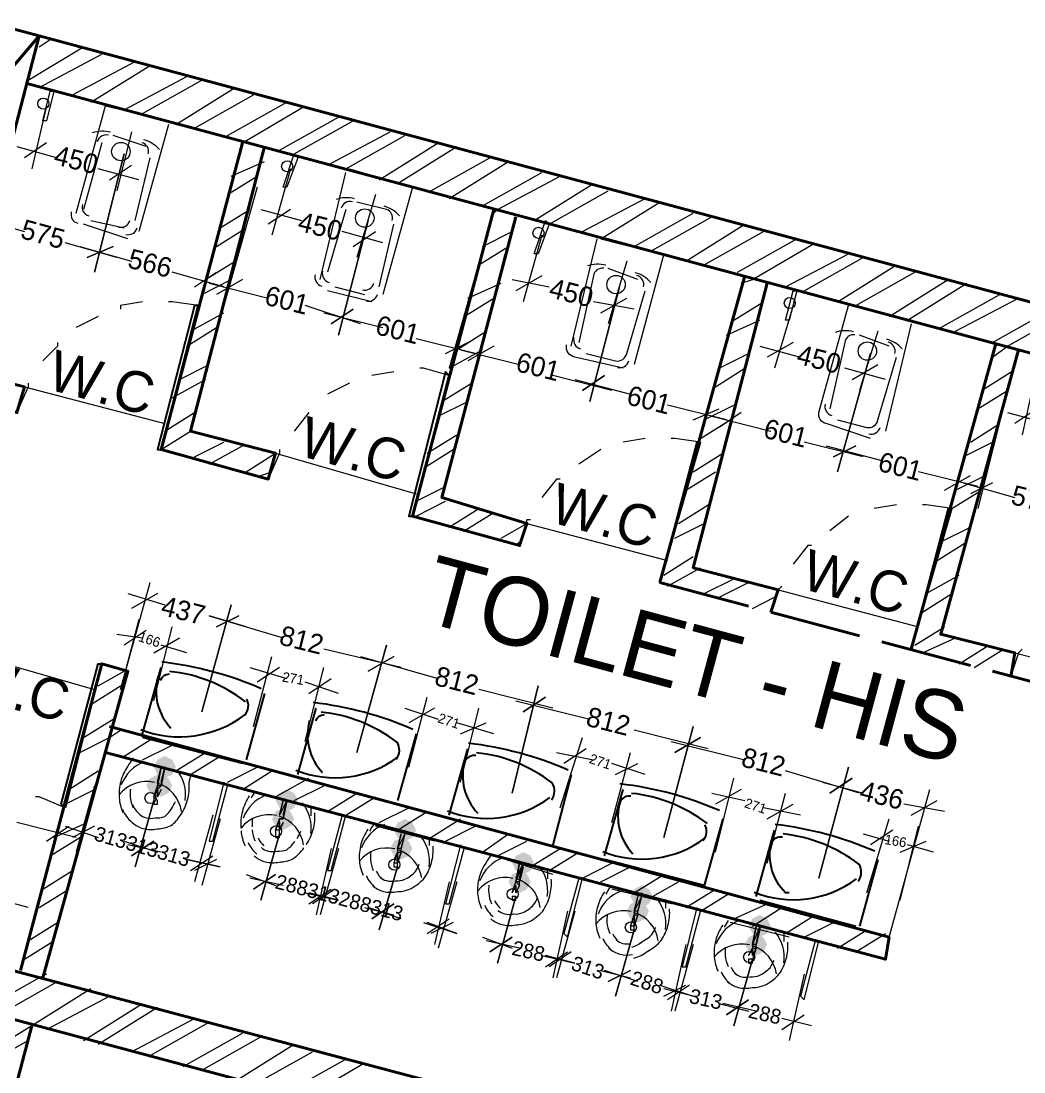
# Model space of a CAD drawing. Header units: millimetres. Extents: x 23593 to 241524, y 4405 to 182732.
# Drawn here: x 72316 to 77439, y 70520 to 75891 of the extents above; entities that cross this region are included whole.
import ezdxf

# ---------------------------------------------------------------- set-up
doc = ezdxf.new("R2010")
doc.units = ezdxf.units.MM
doc.linetypes.add('PDF_IMPORT', pattern=[1, 0.8, -0.2])
for name, color, linetype in [('PDF_0', 7, 'Continuous'), ('PDF_ANNOTATION', 7, 'Continuous'), ('PDF_AR_ELEVATION', 2, 'Continuous'), ('PDF_ST COLUMN', 1, 'Continuous'), ('PDF_Text', 7, 'Continuous'), ('PDF_wall', 7, 'Continuous')]:
    doc.layers.add(name, color=color, linetype=linetype)
for name, color, linetype, true_color in [('PDF_AR_DOOR', 7, 'Continuous', 0x723939), ('PDF_AR_HATCH', 7, 'Continuous', 0x767676), ('PDF_dimension', 7, 'Continuous', 0x767676), ('PDF_FUR', 7, 'Continuous', 0xdd6e00), ('PDF_hatch', 7, 'Continuous', 0x767676)]:
    doc.layers.add(name, color=color, linetype=linetype, true_color=true_color)
doc.styles.add('PDF Century Gothic', font='GOTHIC.TTF')

msp = doc.modelspace()

# ---------------------------------------------------------------- hatches: boundary and pattern name
at = {"layer": 'PDF_FUR', "transparency": 33554559}
for points in [[(73050.1, 72134.1), (73012.4, 72115.2), (72993.5, 72077.4), (73012.4, 72039.7), (73050.1, 72020.8), (73087.9, 72039.7), (73106.8, 72077.4), (73087.9, 72115.2)], [(73050.1, 72134.1), (73012.4, 72115.2), (72993.5, 72077.4), (73012.4, 72039.7), (73050.1, 72020.8), (73087.9, 72039.7), (73106.8, 72077.4), (73087.9, 72115.2)], [(73012.4, 72039.7), (72974.6, 72020.8), (72955.8, 71983.1), (72974.6, 71945.3), (73012.4, 71926.4), (73050.1, 71945.3), (73069, 71983.1), (73050.1, 72020.8)], [(73031.3, 72039.7), (72993.5, 72020.8), (72974.6, 71983.1), (72993.5, 71945.3), (73031.3, 71926.4), (73069, 71945.3), (73087.9, 71983.1), (73069, 72020.8)], [(73673.1, 71964.2), (73635.3, 71945.3), (73616.4, 71907.6), (73635.3, 71869.8), (73673.1, 71850.9), (73710.8, 71869.8), (73729.7, 71907.6), (73710.8, 71945.3)], [(73673.1, 71964.2), (73635.3, 71945.3), (73616.4, 71907.6), (73635.3, 71869.8), (73673.1, 71850.9), (73710.8, 71869.8), (73729.7, 71907.6), (73710.8, 71945.3)], [(73673.1, 71964.2), (73635.3, 71945.3), (73616.4, 71907.6), (73635.3, 71869.8), (73673.1, 71850.9), (73710.8, 71869.8), (73729.7, 71907.6), (73710.8, 71945.3)], [(73654.2, 71869.8), (73616.4, 71850.9), (73597.6, 71813.2), (73616.4, 71775.4), (73654.2, 71756.5), (73691.9, 71775.4), (73710.8, 71813.2), (73691.9, 71850.9)], [(73654.2, 71869.8), (73616.4, 71850.9), (73597.6, 71813.2), (73616.4, 71775.4), (73654.2, 71756.5), (73691.9, 71775.4), (73710.8, 71813.2), (73691.9, 71850.9)], [(74277.1, 71813.2), (74239.4, 71794.3), (74220.5, 71756.5), (74239.4, 71718.8), (74277.1, 71699.9), (74314.9, 71718.8), (74333.7, 71756.5), (74314.9, 71794.3)], [(74258.2, 71718.8), (74220.5, 71699.9), (74201.6, 71662.2), (74220.5, 71624.4), (74258.2, 71605.5), (74296, 71624.4), (74314.9, 71662.2), (74296, 71699.9)], [(74258.2, 71718.8), (74220.5, 71699.9), (74201.6, 71662.2), (74220.5, 71624.4), (74258.2, 71605.5), (74296, 71624.4), (74314.9, 71662.2), (74296, 71699.9)], [(74881.2, 71643.3), (74843.4, 71624.4), (74824.5, 71586.6), (74843.4, 71548.9), (74881.2, 71530), (74918.9, 71548.9), (74937.8, 71586.6), (74918.9, 71624.4)], [(74881.2, 71643.3), (74843.4, 71624.4), (74824.5, 71586.6), (74843.4, 71548.9), (74881.2, 71530), (74918.9, 71548.9), (74937.8, 71586.6), (74918.9, 71624.4)], [(74881.2, 71643.3), (74843.4, 71624.4), (74824.5, 71586.6), (74843.4, 71548.9), (74881.2, 71530), (74918.9, 71548.9), (74937.8, 71586.6), (74918.9, 71624.4)], [(74862.3, 71548.9), (74824.5, 71530), (74805.7, 71492.3), (74824.5, 71454.5), (74862.3, 71435.6), (74900, 71454.5), (74918.9, 71492.3), (74900, 71530)], [(74862.3, 71548.9), (74824.5, 71530), (74805.7, 71492.3), (74824.5, 71454.5), (74862.3, 71435.6), (74900, 71454.5), (74918.9, 71492.3), (74900, 71530)], [(75485.2, 71473.4), (75447.5, 71454.5), (75428.6, 71416.8), (75447.5, 71379), (75485.2, 71360.1), (75523, 71379), (75541.9, 71416.8), (75523, 71454.5)], [(75466.3, 71397.9), (75428.6, 71379), (75409.7, 71341.3), (75428.6, 71303.5), (75466.3, 71284.6), (75504.1, 71303.5), (75523, 71341.3), (75504.1, 71379)], [(75466.3, 71397.9), (75428.6, 71379), (75409.7, 71341.3), (75428.6, 71303.5), (75466.3, 71284.6), (75504.1, 71303.5), (75523, 71341.3), (75504.1, 71379)], [(76089.3, 71322.4), (76051.5, 71303.5), (76032.6, 71265.7), (76051.5, 71228), (76089.3, 71209.1), (76127, 71228), (76145.9, 71265.7), (76127, 71303.5)], [(76070.4, 71228), (76032.6, 71209.1), (76013.8, 71171.4), (76032.6, 71133.6), (76070.4, 71114.7), (76108.1, 71133.6), (76127, 71171.4), (76108.1, 71209.1)], [(76070.4, 71228), (76032.6, 71209.1), (76013.8, 71171.4), (76032.6, 71133.6), (76070.4, 71114.7), (76108.1, 71133.6), (76127, 71171.4), (76108.1, 71209.1)]]:
    msp.add_hatch(color=256, dxfattribs=at).paths.add_polyline_path(points)

# ---------------------------------------------------------------- linework, layer by layer
at = {"layer": 'PDF_0', "color": 8, "lineweight": 5, "true_color": 0x767676}
for points in [[(72446.1, 75267.6), (72332.8, 75192.1)], [(72767, 75078.8), (72880.2, 75154.3)], [(73691.9, 74927.8), (73578.7, 74852.3)], [(74012.8, 74739), (74126.1, 74814.6)], [(73201.1, 74531.4), (73314.4, 74606.9)], [(73446.5, 74569.2), (73314.4, 74493.7)], [(74975.6, 74588), (74843.4, 74512.5)], [(75277.6, 74399.3), (75409.7, 74474.8)], [(74484.8, 74191.6), (74598, 74248.3)], [(74730.2, 74229.4), (74598, 74153.9)], [(76259.2, 74248.3), (76127, 74172.7)], [(76561.2, 74059.5), (76693.3, 74135)], [(75749.5, 73851.8), (75881.6, 73908.5)], [(77505, 73908.5), (77391.8, 73833)], [(75994.9, 73889.6), (75881.6, 73814.1)], [(77033.1, 73493.2), (77165.2, 73568.7)], [(77278.5, 73530.9), (77165.2, 73474.3)], [(73012.4, 72964.6), (72880.2, 72889.1)], [(72955.8, 72775.9), (72842.5, 72700.4)], [(72993.5, 72662.6), (73125.6, 72738.1)], [(73635.3, 72587.1), (73522.1, 72511.6)], [(73786.3, 72455), (73899.6, 72530.5)], [(74428.1, 72379.5), (74296, 72304)], [(74560.3, 72247.3), (74692.4, 72304)], [(75202.1, 72171.8), (75088.8, 72096.3)], [(75353.1, 72039.7), (75466.3, 72096.3)], [(75994.9, 71964.2), (75862.8, 71888.7)], [(76127, 71813.2), (76259.2, 71888.7)], [(76863.2, 71832), (76995.4, 71907.6)], [(72446.1, 71699.9), (72559.3, 71775.4)], [(72691.5, 71775.4), (72578.2, 71718.8)], [(76768.8, 71756.5), (76655.6, 71681)], [(76806.6, 71643.3), (76938.7, 71699.9)], [(73182.3, 71548.9), (73295.5, 71624.4)], [(73314.4, 71605.5), (73201.1, 71548.9)], [(73786.3, 71379), (73899.6, 71454.5)], [(73918.5, 71454.5), (73805.2, 71379)], [(74390.4, 71228), (74503.6, 71303.5)], [(74522.5, 71284.6), (74409.3, 71228)], [(74994.4, 71058.1), (75107.7, 71133.6)], [(75126.6, 71133.6), (75013.3, 71058.1)], [(75598.5, 70907.1), (75711.7, 70963.7)], [(75730.6, 70963.7), (75617.4, 70888.2)], [(76202.5, 70737.2), (76315.8, 70812.7)]]:
    msp.add_lwpolyline(points, dxfattribs=at)
for points in [[(72653.7, 74682.4), (72785.9, 74739)], [(73899.6, 74342.6), (74012.8, 74418.1)], [(75183.2, 74002.9), (75296.5, 74078.4)], [(76466.8, 73663.1), (76580.1, 73719.7)], [(73314.4, 72794.8), (73427.7, 72851.4)], [(74088.4, 72568.2), (74220.5, 72643.7)], [(74881.2, 72360.6), (74994.4, 72436.1)], [(75655.1, 72152.9), (75787.2, 72228.5)], [(76447.9, 71945.3), (76561.2, 72020.8)], [(72880.2, 71624.4), (72993.5, 71699.9)], [(73503.2, 71454.5), (73616.4, 71530)], [(74107.2, 71303.5), (74220.5, 71379)], [(74711.3, 71133.6), (74824.5, 71209.1)], [(75315.3, 70982.6), (75428.6, 71039.2)], [(75919.4, 70812.7), (76032.6, 70888.2)]]:
    msp.add_lwpolyline(points, close=True, dxfattribs=at)
at = {"layer": 'PDF_ANNOTATION', "lineweight": 25}
for points in [[(72936.9, 72247.3), (73031.3, 72587.1)], [(73050.1, 72587.1), (73050.1, 72587.1)], [(73559.8, 72455), (73465.4, 72115.2)], [(73540.9, 72455), (73540.9, 72455)], [(73729.7, 72039.7), (73824.1, 72379.5)], [(73238.9, 72304), (73238.9, 72304)], [(72955.8, 72247.3), (72955.8, 72247.3)], [(73087.9, 72285.1), (73087.9, 72285.1)], [(73087.9, 72266.2), (73087.9, 72266.2)], [(74333.7, 72247.3), (74239.4, 71907.6)], [(74314.9, 72247.3), (74314.9, 72247.3)], [(73446.5, 72096.3), (72936.9, 72228.5)], [(73220, 72209.6), (73220, 72209.6)], [(73276.7, 72209.6), (73276.7, 72209.6)], [(73314.4, 72228.5), (73314.4, 72228.5)], [(74503.6, 71832), (74598, 72171.8)], [(74616.9, 72171.8), (74616.9, 72171.8)], [(73446.5, 72115.2), (73446.5, 72115.2)], [(73880.7, 72077.4), (73880.7, 72077.4)], [(74012.8, 72077.4), (74012.8, 72077.4)], [(73729.7, 72039.7), (73729.7, 72039.7)], [(74239.4, 71888.7), (73729.7, 72020.8)], [(73880.7, 72058.6), (73880.7, 72058.6)], [(74107.2, 72020.8), (74107.2, 72020.8)], [(75126.6, 72039.7), (75032.2, 71681)], [(75107.7, 72039.7), (75107.7, 72039.7)], [(73994, 72001.9), (73994, 72001.9)], [(74050.6, 72001.9), (74050.6, 72001.9)], [(75296.5, 71624.4), (75390.8, 71964.2)], [(74654.6, 71869.8), (74654.6, 71869.8)], [(74805.7, 71869.8), (74805.7, 71869.8)], [(74522.5, 71832), (74522.5, 71832)], [(74522.5, 71813.2), (75013.3, 71681)], [(74654.6, 71850.9), (74654.6, 71850.9)], [(74881.2, 71813.2), (74881.2, 71813.2)], [(75900.5, 71813.2), (75806.1, 71473.4), (75296.5, 71605.5)], [(75881.6, 71813.2), (75881.6, 71813.2)], [(74786.8, 71794.3), (74786.8, 71794.3)], [(74843.4, 71794.3), (74843.4, 71794.3)], [(76070.4, 71416.8), (76164.8, 71756.5)], [(76183.7, 71737.7), (76183.7, 71737.7)], [(75447.5, 71643.3), (75447.5, 71643.3)], [(75579.6, 71662.2), (75579.6, 71662.2)], [(75296.5, 71624.4), (75296.5, 71624.4)], [(75674, 71605.5), (75674, 71605.5)], [(76693.3, 71605.5), (76598.9, 71265.7)], [(76674.4, 71605.5), (76674.4, 71605.5)], [(75560.7, 71567.8), (75560.7, 71567.8)], [(75617.4, 71586.6), (75617.4, 71586.6)], [(76372.4, 71454.5), (76372.4, 71454.5)], [(76089.3, 71397.9), (76580.1, 71265.7)], [(76410.2, 71379), (76410.2, 71379)], [(76447.9, 71397.9), (76447.9, 71397.9)], [(76353.5, 71360.1), (76353.5, 71360.1)]]:
    msp.add_lwpolyline(points, dxfattribs=at)
for points in [[(72927.2, 72270.1, 0.261571), (73458.3, 72345.5, 0.334665), (73468.5, 72424.4)], [(74232.3, 72119, 0.334665), (74235.9, 72204.7, 0.138894), (73848.9, 72359.2)], [(74638.5, 72136.8, 0.315349), (74582.7, 72108.5, 0.267393), (74648.4, 71843.3)], [(75025.1, 71911.3, 0.334665), (75028.7, 71997.1, 0.138894), (74641.8, 72151.5)], [(75431.4, 71929.2, 0.315349), (75375.5, 71900.9, 0.267393), (75441.3, 71635.7)], [(76240.3, 71435.6), (76221.4, 71435.6, -0.267393), (76149.5, 71693.2, -0.315349), (76205.3, 71721.5)], [(76591.9, 71496, 0.334665), (76595.6, 71581.7, 0.138894), (76208.6, 71736.2)]]:
    msp.add_lwpolyline(points, format="xyb", dxfattribs=at)
for centre, radius, start, end in [((72825.8, 70824.8), 1802.6, 66.5476, 83.3566), ((72995.8, 71806.5), 764.5, 52.4246, 84.0543), ((73278.9, 72467.2), 273.7, 163.9853, 223.8663), ((73071.3, 72504.9), 47.2, 89.4925, 159.5029), ((73599.8, 70617.2), 1802.6, 66.5476, 83.3566), ((73864.1, 72297.3), 47.2, 89.4925, 159.5029), ((74052.9, 72240.7), 273.7, 163.9853, 223.8663), ((74392.7, 70409.5), 1802.6, 66.5476, 83.3566), ((73920.7, 72561.6), 538, 248.0966, 306.7307), ((75166.7, 70201.9), 1802.6, 66.5476, 83.3566), ((74694.7, 72353.9), 538, 248.0966, 306.7307), ((75355.4, 71183.5), 764.5, 52.4246, 84.0543), ((75751.9, 71749.8), 66.1, 315.6408, 29.6553), ((75959.5, 69994.2), 1802.6, 66.5476, 83.3566), ((75487.6, 72146.3), 538, 248.0966, 306.7307), ((76261.5, 71938.6), 538, 248.0966, 306.7307)]:
    msp.add_arc(centre, radius, start, end, dxfattribs=at)
at = {"layer": 'PDF_AR_DOOR', "lineweight": 20}
for points in [[(72936.9, 74455.9), (72823.6, 74437), (72823.6, 74418.1)], [(73220, 74437), (73087.9, 74455.9), (73069, 74455.9)], [(72710.4, 74380.4), (72597.1, 74323.8)], [(72502.7, 74248.3), (72502.7, 74229.4), (72427.2, 74153.9)], [(74503.6, 74078.4), (74371.5, 74116.1), (74352.6, 74116.1)], [(74220.5, 74097.2), (74107.2, 74078.4)], [(72351.7, 74040.6), (72351.7, 74021.7), (72295.1, 73889.6)], [(73994, 74040.6), (73880.7, 73984)], [(73786.3, 73889.6), (73710.8, 73795.2)], [(75504.1, 73757.5), (75390.8, 73738.6)], [(75787.2, 73738.6), (75655.1, 73757.5), (75636.2, 73757.5)], [(73635.3, 73700.8), (73635.3, 73682), (73578.7, 73549.8)], [(75277.6, 73700.8), (75164.3, 73625.3)], [(75069.9, 73549.8), (75051.1, 73549.8), (74975.6, 73455.4)], [(76787.7, 73417.7), (76674.4, 73398.8)], [(77070.9, 73398.8), (76938.7, 73417.7), (76919.8, 73417.7)], [(76542.3, 73361.1), (76447.9, 73285.5)], [(74918.9, 73342.2), (74900, 73342.2), (74862.3, 73210)], [(76353.5, 73210), (76334.7, 73210), (76259.2, 73115.7)], [(76202.5, 73002.4), (76183.7, 72983.5), (76145.9, 72870.3)], [(77429.5, 72681.5), (77410.6, 72662.6), (77372.9, 72549.4)], [(72540.5, 71869.8), (72408.3, 71926.4), (72389.5, 71926.4)]]:
    msp.add_lwpolyline(points, dxfattribs=at)
at = {"layer": 'PDF_AR_DOOR', "lineweight": 25}
for points in [[(73220, 74437), (73201.1, 74437), (73012.4, 73700.8), (73031.3, 73700.8)], [(74503.6, 74078.4), (74484.8, 74097.2), (74296, 73361.1), (74314.9, 73361.1)], [(75787.2, 73738.6), (75768.4, 73738.6), (75579.6, 73021.3)], [(77070.9, 73398.8), (77052, 73398.8), (76863.2, 72681.5)], [(72540.5, 71869.8), (72521.6, 71888.7), (72710.4, 72606), (72729.2, 72606)]]:
    msp.add_lwpolyline(points, close=True, dxfattribs=at)
at = {"layer": 'PDF_AR_ELEVATION', "lineweight": 20}
for points in [[(72332.8, 74021.7), (73050.1, 73833)], [(73616.4, 73682), (74333.7, 73474.3)], [(74900, 73323.3), (75617.4, 73134.5)], [(76183.7, 72983.5), (76901, 72794.8)], [(71974.2, 72681.5), (72691.5, 72473.9)], [(77391.8, 72662.6), (78127.9, 72473.9)]]:
    msp.add_lwpolyline(points, dxfattribs=at)
at = {"layer": 'PDF_AR_ELEVATION', "color": 7, "lineweight": 20}
for points in [[(73352.2, 72001.9), (73276.7, 71699.9), (73295.5, 71699.9), (73371, 71983.1)], [(73956.2, 71832), (73880.7, 71548.9), (73899.6, 71548.9), (73975.1, 71832)], [(74560.3, 71681), (74484.8, 71379), (74503.6, 71379), (74579.1, 71662.2)], [(75164.3, 71511.1), (75088.8, 71228), (75107.7, 71209.1), (75183.2, 71511.1)], [(75768.4, 71360.1), (75692.9, 71058.1), (75711.7, 71058.1), (75787.2, 71341.3)], [(76372.4, 71190.2), (76296.9, 70907.1), (76315.8, 70888.2), (76391.3, 71190.2)]]:
    msp.add_lwpolyline(points, dxfattribs=at)
at = {"layer": 'PDF_AR_HATCH', "lineweight": 5}
for points in [[(72408.3, 75758.4), (72465, 75796.1)], [(72351.7, 75588.5), (72634.8, 75758.4)], [(72408.3, 75550.7), (72729.2, 75720.6)], [(72578.2, 75513), (72899.1, 75682.9)], [(72672.6, 75475.2), (72974.6, 75664)], [(72842.5, 75437.5), (73163.4, 75607.4)], [(72936.9, 75418.6), (73238.9, 75588.5)], [(73106.8, 75362), (73408.8, 75550.7)], [(73201.1, 75343.1), (73503.2, 75513)], [(73371, 75305.3), (73673.1, 75475.2)], [(73446.5, 75267.6), (73767.4, 75456.4)], [(73635.3, 75229.8), (73937.3, 75399.7)], [(73710.8, 75211), (74012.8, 75380.9)], [(73880.7, 75154.3), (74201.6, 75324.2)], [(73975.1, 75135.5), (74277.1, 75305.3)], [(73446.5, 75267.6), (73446.5, 75267.6)], [(74145, 75078.8), (74447, 75267.6)], [(74239.4, 75059.9), (74541.4, 75248.7)], [(74409.3, 75022.2), (74711.3, 75192.1)], [(73389.9, 75097.7), (73559.8, 75173.2)], [(74503.6, 74984.4), (74805.7, 75173.2)], [(73371, 75003.3), (73522.1, 75097.7)], [(74673.5, 74946.7), (74975.6, 75116.6)], [(74730.2, 74908.9), (74749, 74927.8), (75069.9, 75097.7)], [(74937.8, 74871.2), (75239.8, 75059.9)], [(75013.3, 74852.3), (75315.3, 75022.2)], [(75183.2, 74814.6), (75504.1, 74984.4)], [(73333.3, 74833.4), (73484.3, 74927.8)], [(75277.6, 74776.8), (75579.6, 74965.6)], [(75447.5, 74739), (75749.5, 74908.9)], [(75541.9, 74720.2), (75843.9, 74890.1)], [(73314.4, 74739), (73465.4, 74833.4)], [(74673.5, 74739), (74824.5, 74814.6)], [(75711.7, 74663.5), (76013.8, 74852.3)], [(75806.1, 74644.7), (76108.1, 74814.6)], [(75976, 74606.9), (76278, 74776.8)], [(75994.9, 74550.3), (76051.5, 74569.2), (76372.4, 74757.9)], [(74654.6, 74644.7), (74805.7, 74739)], [(73257.8, 74569.2), (73408.8, 74663.5)], [(76221.4, 74531.4), (76542.3, 74701.3)], [(76315.8, 74512.5), (76617.8, 74682.4)], [(76485.7, 74455.9), (76787.7, 74644.7)], [(76580.1, 74437), (76882.1, 74606.9)], [(73238.9, 74493.7), (73389.9, 74569.2)], [(74598, 74474.8), (74767.9, 74550.3)], [(76750, 74380.4), (77052, 74569.2)], [(76844.3, 74361.5), (77146.4, 74550.3)], [(77014.2, 74323.8), (77316.3, 74493.7)], [(74579.1, 74380.4), (74730.2, 74474.8)], [(75957.1, 74361.5), (76108.1, 74455.9)], [(77089.7, 74304.9), (77410.6, 74474.8)], [(73182.3, 74304.9), (73352.2, 74399.3)], [(77278.5, 74248.3), (77580.5, 74418.1)], [(77278.5, 74172.7), (77354, 74229.4), (77656, 74399.3)], [(75919.4, 74286), (76089.3, 74361.5)], [(73163.4, 74229.4), (73314.4, 74323.8)], [(74541.4, 74210.5), (74692.4, 74304.9)], [(74503.6, 74116.1), (74673.5, 74210.5)], [(75881.6, 74116.1), (76032.6, 74191.6)], [(73125.6, 74059.5), (73276.7, 74135)], [(75862.8, 74021.7), (76013.8, 74116.1)], [(73087.9, 73965.1), (73257.8, 74059.5)], [(77221.9, 74002.9), (77372.9, 74097.2)], [(74465.9, 73946.2), (74616.9, 74040.6)], [(77203, 73908.5), (77354, 74002.9)], [(74447, 73870.7), (74598, 73946.2)], [(75806.1, 73851.8), (75957.1, 73927.4)], [(73050.1, 73795.2), (73201.1, 73889.6)], [(75787.2, 73757.5), (75938.3, 73851.8)], [(73031.3, 73700.8), (73182.3, 73795.2)], [(77165.2, 73738.6), (77316.3, 73833)], [(73201.1, 73663.1), (73352.2, 73738.6)], [(74390.4, 73682), (74541.4, 73776.3)], [(77127.5, 73663.1), (77278.5, 73738.6)], [(73276.7, 73625.3), (73446.5, 73719.7)], [(73465.4, 73587.6), (73616.4, 73682)], [(74371.5, 73606.4), (74522.5, 73700.8)], [(75749.5, 73587.6), (75900.5, 73682)], [(73540.9, 73568.7), (73597.6, 73587.6)], [(75711.7, 73493.2), (75862.8, 73587.6)], [(77089.7, 73493.2), (77240.7, 73568.7)], [(74333.7, 73436.6), (74484.8, 73512.1)], [(77070.9, 73398.8), (77221.9, 73493.2)], [(74333.7, 73361.1), (74484.8, 73436.6)], [(75674, 73323.3), (75825, 73417.7)], [(74503.6, 73304.4), (74654.6, 73398.8)], [(74579.1, 73285.5), (74730.2, 73379.9)], [(74767.9, 73247.8), (74900, 73323.3)], [(75655.1, 73247.8), (75806.1, 73323.3)], [(77014.2, 73228.9), (77165.2, 73304.4)], [(74843.4, 73210), (74862.3, 73228.9)], [(76995.4, 73134.5), (77146.4, 73228.9)], [(75598.5, 73059), (75749.5, 73153.4)], [(75617.4, 73002.4), (75787.2, 73096.8)], [(75806.1, 72964.6), (75957.1, 73040.2)], [(76938.7, 72964.6), (77108.6, 73059)], [(75881.6, 72945.8), (76032.6, 73021.3)], [(76051.5, 72889.1), (76164.8, 72945.8)], [(76919.8, 72870.3), (77070.9, 72964.6)], [(76882.1, 72700.4), (77033.1, 72794.8)], [(76919.8, 72662.6), (77089.7, 72738.1)], [(77108.6, 72606), (77259.6, 72700.4)], [(77184.1, 72587.1), (77335.1, 72681.5)], [(72710.4, 72492.7), (72842.5, 72568.2)], [(77354, 72549.4), (77372.9, 72549.4)], [(72672.6, 72398.3), (72823.6, 72492.7)], [(72634.8, 72228.5), (72785.9, 72322.8)], [(72616, 72152.9), (72767, 72228.5), (72823.6, 72266.2)], [(72842.5, 72134.1), (72993.5, 72228.5)], [(72936.9, 72115.2), (73087.9, 72190.7)], [(73106.8, 72058.6), (73257.8, 72152.9)], [(73182.3, 72039.7), (73333.3, 72134.1)], [(73371, 72001.9), (73522.1, 72077.4)], [(72559.3, 71964.2), (72710.4, 72058.6)], [(73446.5, 71964.2), (73597.6, 72058.6)], [(73616.4, 71926.4), (73786.3, 72020.8)], [(72540.5, 71888.7), (72691.5, 71964.2)], [(73710.8, 71907.6), (73861.8, 71983.1)], [(73880.7, 71850.9), (74031.7, 71945.3)], [(73975.1, 71832), (74126.1, 71926.4)], [(74145, 71794.3), (74296, 71869.8)], [(74239.4, 71756.5), (74390.4, 71850.9)], [(74409.3, 71718.8), (74560.3, 71813.2)], [(72483.8, 71718.8), (72653.7, 71794.3)], [(74484.8, 71699.9), (74635.8, 71775.4)], [(72465, 71624.4), (72616, 71718.8)], [(74673.5, 71643.3), (74805.7, 71737.7)], [(74749, 71624.4), (74900, 71699.9)], [(74918.9, 71567.8), (75069.9, 71662.2)], [(75013.3, 71548.9), (75164.3, 71643.3)], [(72427.2, 71454.5), (72578.2, 71548.9)], [(75183.2, 71511.1), (75334.2, 71586.6)], [(75277.6, 71492.3), (75428.6, 71567.8)], [(75447.5, 71435.6), (75598.5, 71530)], [(75541.9, 71416.8), (75674, 71492.3)], [(72408.3, 71360.1), (72559.3, 71454.5)], [(75711.7, 71360.1), (75862.8, 71454.5)], [(75787.2, 71341.3), (75938.3, 71435.6)], [(75957.1, 71303.5), (76127, 71379)], [(76051.5, 71265.7), (76202.5, 71360.1)], [(76221.4, 71228), (76372.4, 71322.4)], [(72351.7, 71190.2), (72502.7, 71284.6)], [(76315.8, 71209.1), (76466.8, 71284.6)], [(76485.7, 71152.5), (76636.7, 71246.9)], [(76580.1, 71133.6), (76731.1, 71228)], [(72332.8, 71095.9), (72483.8, 71190.2)], [(72446.1, 71020.4), (72408.3, 71001.5), (72106.3, 70831.6)], [(72200.7, 70812.7), (72502.7, 70982.6)], [(72672.6, 70944.8), (72370.6, 70756.1), (72219.6, 70661.7)], [(72446.1, 70737.2), (72767, 70907.1)], [(72634.8, 70680.6), (72936.9, 70869.3)], [(72710.4, 70661.7), (73012.4, 70850.5)], [(72880.2, 70623.9), (73201.1, 70793.8)], [(72974.6, 70605.1), (73276.7, 70775)], [(72181.8, 70586.2), (72351.7, 70680.6)], [(73144.5, 70548.4), (73446.5, 70718.3)], [(73238.9, 70529.6), (73540.9, 70699.4)], [(73408.8, 70472.9), (73710.8, 70661.7)], [(73503.2, 70454.1), (73805.2, 70623.9)], [(73673.1, 70416.3), (73975.1, 70586.2)], [(73748.6, 70378.5), (74069.5, 70567.3)]]:
    msp.add_lwpolyline(points, dxfattribs=at)
at = {"layer": 'PDF_dimension', "lineweight": 5}
for points in [[(72446.1, 75456.4), (72370.6, 75135.5)], [(72880.2, 75324.2), (72804.7, 75022.2)], [(72295.1, 75248.7), (72502.7, 75192.1)], [(72918, 75078.8), (72710.4, 75135.5)], [(73691.9, 75135.5), (73597.6, 74795.7)], [(73389.9, 75059.9), (73238.9, 74474.8)], [(73522.1, 75041.1), (73352.2, 74437)], [(74126.1, 75003.3), (74031.7, 74682.4)], [(73540.9, 74927.8), (73748.6, 74871.2)], [(72068.6, 74890.1), (72332.8, 74814.6)], [(74163.9, 74757.9), (73956.2, 74814.6)], [(72804.7, 74682.4), (72540.5, 74757.9)], [(74975.6, 74795.7), (74881.2, 74455.9)], [(72616, 74739), (72880.2, 74663.5)], [(74673.5, 74720.2), (74503.6, 74116.1)], [(74786.8, 74701.3), (74635.8, 74097.2)], [(75409.7, 74663.5), (75315.3, 74342.6)], [(73352.2, 74531.4), (73087.9, 74606.9)], [(73276.7, 74550.3), (73578.7, 74474.8)], [(74824.5, 74569.2), (75013.3, 74531.4)], [(74050.6, 74342.6), (73767.4, 74437)], [(75447.5, 74418.1), (75239.8, 74455.9)], [(76259.2, 74437), (76164.8, 74116.1)], [(73861.8, 74399.3), (74163.9, 74323.8)], [(75957.1, 74380.4), (75787.2, 73776.3)], [(76070.4, 74342.6), (75919.4, 73757.5)], [(76693.3, 74304.9), (76598.9, 74002.9)], [(74635.8, 74191.6), (74333.7, 74267.1)], [(76089.3, 74229.4), (76296.9, 74172.7)], [(74560.3, 74210.5), (74862.3, 74135)], [(76731.1, 74059.5), (76523.4, 74116.1)], [(77505, 74116.1), (77429.5, 73776.3)], [(75334.2, 74002.9), (75032.2, 74078.4)], [(75145.4, 74059.5), (75428.6, 73984)], [(77240.7, 74040.6), (77070.9, 73436.6)], [(77354, 74002.9), (77203, 73398.8)], [(75919.4, 73851.8), (75617.4, 73927.4)], [(75843.9, 73870.7), (76145.9, 73795.2)], [(77354, 73889.6), (77561.7, 73833)], [(76617.8, 73663.1), (76315.8, 73738.6)], [(76429.1, 73719.7), (76712.2, 73644.2)], [(77203, 73512.1), (76901, 73587.6)], [(77127.5, 73530.9), (77391.8, 73455.4)], [(72918, 72832.5), (72823.6, 72473.9), (72974.6, 73021.3)], [(72861.4, 72964.6), (73050.1, 72908)], [(73465.4, 72794.8), (73276.7, 72851.4), (73654.2, 72738.1)], [(72993.5, 72417.2), (73087.9, 72794.8)], [(72804.7, 72757), (72936.9, 72738.1)], [(73163.4, 72662.6), (73031.3, 72700.4)], [(74258.2, 72587.1), (73861.8, 72681.5)], [(73503.2, 72285.1), (73597.6, 72643.7)], [(74050.6, 72643.7), (74447, 72530.5)], [(73484.3, 72587.1), (73673.1, 72530.5)], [(73767.4, 72209.6), (73861.8, 72587.1)], [(73937.3, 72455), (73767.4, 72511.6)], [(75032.2, 72379.5), (74654.6, 72473.9)], [(74296, 72077.4), (74390.4, 72436.1)], [(74843.4, 72417.2), (75220.9, 72322.8)], [(74277.1, 72379.5), (74447, 72322.8)], [(74560.3, 72001.9), (74654.6, 72379.5)], [(74730.2, 72247.3), (74541.4, 72304)], [(75825, 72171.8), (75447.5, 72266.2)], [(75069.9, 71869.8), (75183.2, 72228.5)], [(75636.2, 72209.6), (76013.8, 72115.2)], [(75051.1, 72152.9), (75239.8, 72115.2)], [(75334.2, 71794.3), (75428.6, 72152.9)], [(75504.1, 72039.7), (75334.2, 72096.3)], [(75862.8, 71643.3), (75957.1, 72020.8)], [(76598.9, 71945.3), (76221.4, 72058.6)], [(72691.5, 71983.1), (72597.1, 71643.3)], [(76410.2, 72001.9), (76617.8, 71945.3)], [(76750, 71209.1), (76957.6, 71964.2)], [(75843.9, 71945.3), (76013.8, 71907.6)], [(76127, 71586.6), (76221.4, 71945.3)], [(76296.9, 71832), (76108.1, 71869.8)], [(77033.1, 71850.9), (76825.5, 71888.7)], [(72370.6, 71246.9), (72521.6, 71832)], [(73295.5, 71832), (73201.1, 71492.3)], [(73333.3, 71813.2), (73238.9, 71473.4)], [(76636.7, 71435.6), (76750, 71813.2)], [(72597.1, 71718.8), (72295.1, 71794.3)], [(72540.5, 71775.4), (72710.4, 71718.8)], [(76806.6, 71397.9), (76901, 71775.4)], [(72842.5, 71699.9), (73012.4, 71643.3)], [(76617.8, 71737.7), (76750, 71699.9)], [(73031.3, 71643.3), (72861.4, 71681)], [(73899.6, 71662.2), (73824.1, 71322.4)], [(73937.3, 71662.2), (73843, 71322.4)], [(76976.5, 71643.3), (76844.3, 71681)], [(73465.4, 71530), (73616.4, 71473.4)], [(73654.2, 71473.4), (73484.3, 71511.1)], [(74503.6, 71492.3), (74428.1, 71171.4)], [(74541.4, 71492.3), (74447, 71152.5)], [(73767.4, 71435.6), (73937.3, 71397.9), (73786.3, 71435.6)], [(72351.7, 71360.1), (72144.1, 71416.8)], [(74069.5, 71360.1), (74220.5, 71322.4)], [(74258.2, 71303.5), (74088.4, 71360.1)], [(75107.7, 71341.3), (75032.2, 71001.5)], [(75145.4, 71341.3), (75051.1, 71001.5)], [(74371.5, 71284.6), (74541.4, 71228), (74390.4, 71284.6)], [(74673.5, 71209.1), (74824.5, 71152.5)], [(74862.3, 71152.5), (74692.4, 71190.2)], [(75711.7, 71171.4), (75636.2, 70831.6)], [(75749.5, 71171.4), (75655.1, 70831.6)], [(74975.6, 71114.7), (75145.4, 71077), (74994.4, 71114.7)], [(75277.6, 71039.2), (75428.6, 71001.5)], [(75466.3, 70982.6), (75296.5, 71039.2)], [(76315.8, 71020.4), (76240.3, 70680.6)], [(75579.6, 70963.7), (75749.5, 70907.1), (75598.5, 70944.8)], [(75881.6, 70869.3), (76032.6, 70831.6)], [(76070.4, 70831.6), (75900.5, 70869.3)], [(76353.5, 70756.1), (76202.5, 70793.8)]]:
    msp.add_lwpolyline(points, dxfattribs=at)
for points in [[(72691.5, 74606.9), (72842.5, 75211)], [(73937.3, 74286), (74088.4, 74871.2)], [(75220.9, 73946.2), (75372, 74531.4)], [(76485.7, 73587.6), (76655.6, 74191.6)], [(73389.9, 72908), (73238.9, 72360.6)], [(74182.7, 72700.4), (74031.7, 72152.9)], [(74956.7, 72492.7), (74824.5, 71945.3)], [(75749.5, 72285.1), (75598.5, 71718.8)], [(76542.3, 72077.4), (76391.3, 71511.1)], [(72899.1, 71567.8), (72993.5, 71907.6)], [(73540.9, 71397.9), (73635.3, 71737.7)], [(73333.3, 71567.8), (73163.4, 71605.5)], [(74145, 71246.9), (74239.4, 71567.8)], [(74749, 71077), (74843.4, 71416.8)], [(75353.1, 70907.1), (75447.5, 71246.9)], [(75957.1, 70756.1), (76051.5, 71095.9)]]:
    msp.add_lwpolyline(points, close=True, dxfattribs=at)
at = {"layer": 'PDF_FUR', "lineweight": 15}
for points in [[(72888.8, 72124.8, 0.022868), (72860.6, 72082, 0.084256), (72825.1, 72004.5, 0.084231), (72817, 71922.4, 0.091431), (72837.1, 71846.3)], [(72833.5, 71862.3, 0.103746), (72883.8, 71794.2, 0.114612), (72940.3, 71764.1, 0.114586), (73011.6, 71762.7, 0.103769), (73082.1, 71779.4, 0.091405), (73130.9, 71833, 0.084256), (73166.4, 71910.5, 0.084231), (73174.8, 71998.5, 0.02287), (73182.3, 72039.7), (72899.1, 72115.2)], [(72875, 71966.1, 0.053498), (72873.5, 71926.6, 0.09143), (72888.3, 71870.4)], [(73620.6, 71830.3, 0.288773), (73440.3, 71766.7, -0.084231), (73448, 71853.4, -0.084256), (73483.6, 71931)], [(72884.7, 71886.4, 0.103748), (72921, 71836.9, 0.114612), (72954.9, 71818.8, 0.114585), (73000.6, 71818.2, 0.103772), (73049.7, 71825.9, 0.091404), (73084.1, 71864.9, 0.053501), (73104, 71902.2)], [(73772.7, 71682, 0.084256), (73808.2, 71759.5, 0.084231), (73816.2, 71844.4)], [(74087.6, 71761.1, 0.084256), (74052.1, 71683.6, 0.084231), (74044.2, 71598.7)], [(73544, 71667, 0.114612), (73577.9, 71648.9, 0.114585), (73623.6, 71648.4, 0.103772), (73672.7, 71656, 0.091404), (73713.6, 71697.3)], [(73506.7, 71624.3, 0.114612), (73563.2, 71594.2, 0.114586), (73634.6, 71592.8, 0.103769), (73705, 71609.5, 0.091405), (73760.4, 71665.5)], [(74224.6, 71660.4, 0.288773), (74044.4, 71596.8, 0.091431), (74064.1, 71525.4)], [(74102, 71645.2, 0.053498), (74100.5, 71605.7, 0.09143), (74115.3, 71549.4)], [(74110.8, 71473.3, 0.114612), (74167.3, 71443.2, 0.114586), (74238.6, 71441.8, 0.103769), (74309.1, 71458.5, 0.091405), (74376.8, 71512.1, 0.084256), (74412.3, 71589.6, 0.084231), (74420.3, 71674.5)], [(74719.9, 71634, 0.022868), (74691.7, 71591.2, 0.084256), (74656.2, 71513.7, 0.084231), (74648.2, 71431.6, 0.091431), (74668.2, 71355.5)], [(74148, 71516, 0.114612), (74181.9, 71497.9, 0.114585), (74227.7, 71497.3, 0.103772), (74276.7, 71504.9, 0.091404), (74330, 71543.9, 0.053501), (74349.9, 71581.2)], [(74862.3, 71473.4), (74843.4, 71435.6), (74862.3, 71473.4), (74843.4, 71435.6), (74862.3, 71473.4), (74843.4, 71435.6), (74843.4, 71473.4), (74843.4, 71435.6), (74843.4, 71473.4), (74843.4, 71435.6), (74843.4, 71473.4), (74824.5, 71435.6), (74843.4, 71492.3), (74862.3, 71586.6), (74843.4, 71492.3), (74881.2, 71586.6), (74843.4, 71511.1, -0.288773), (74966.5, 71360.7)], [(74714.9, 71303.4, 0.114612), (74771.4, 71273.3, 0.114586), (74842.7, 71271.9, 0.103769), (74913.2, 71288.6, 0.091405), (74980.9, 71342.2, 0.084256), (75016.4, 71419.7, 0.084231), (75024.3, 71504.6)], [(74706.1, 71475.3, 0.053498), (74704.6, 71435.8, 0.09143), (74719.4, 71379.5)], [(75295.8, 71440.2, 0.084256), (75260.3, 71362.6, 0.084231), (75252.3, 71277.8)], [(74752.1, 71346.1, 0.114612), (74786, 71328, 0.114585), (74831.8, 71327.4, 0.103772), (74880.8, 71335, 0.091404), (74934.1, 71374, 0.053501), (74954, 71411.3)], [(75432.8, 71339.5, 0.288773), (75252.5, 71275.9, 0.091431), (75272.2, 71204.4)], [(75310.2, 71324.3, 0.053498), (75308.7, 71284.8, 0.09143), (75323.5, 71228.5)], [(75446.8, 71102, 0.103769), (75517.3, 71137.6, 0.091405), (75585, 71191.2, 0.084256), (75620.5, 71268.7, 0.084231), (75628.4, 71353.6)], [(75899.9, 71270.3, 0.084256), (75864.4, 71192.7, 0.084231), (75856.4, 71107.9)], [(75435.8, 71157.5, 0.103772), (75484.9, 71184, 0.091404), (75538.1, 71223, 0.053501), (75558.1, 71260.3)], [(75356.2, 71195.1, 0.114612), (75390.1, 71177, 0.114585), (75428.5, 71175.7)], [(76036.9, 71169.6, 0.288773), (75856.6, 71106, 0.091431), (75876.3, 71034.5)], [(75923, 70982.5, 0.114612), (75979.5, 70952.4, 0.114586), (76050.9, 70951, 0.103769), (76121.4, 70967.7, 0.091405), (76189, 71021.3, 0.084256), (76224.5, 71098.8, 0.084231), (76232.5, 71183.7)], [(75318.9, 71152.4, 0.114612), (75375.5, 71122.3, 0.114586), (75439.5, 71120.1)], [(75914.2, 71154.4, 0.053498), (75912.8, 71114.9, 0.09143), (75927.6, 71058.6)], [(75960.3, 71025.2, 0.114612), (75994.2, 71007.1, 0.114585), (76039.9, 71006.5, 0.103772), (76089, 71014.1, 0.091404), (76142.2, 71053.1, 0.053501), (76162.2, 71090.4)]]:
    msp.add_lwpolyline(points, format="xyb", dxfattribs=at)
for points in [[(73050.1, 72077.4), (73031.3, 71983.1), (73050.1, 72077.4), (73031.3, 72077.4), (73012.4, 71983.1), (73031.3, 72077.4)], [(73031.3, 71983.1), (73050.1, 72077.4), (73031.3, 71983.1)], [(72993.5, 71926.4), (73012.4, 71983.1), (72993.5, 71926.4), (73012.4, 71964.2), (72993.5, 71926.4), (73012.4, 71964.2), (73012.4, 71926.4), (73012.4, 71964.2), (73012.4, 71926.4), (73012.4, 71964.2), (73012.4, 71926.4), (73031.3, 71964.2), (73012.4, 71926.4)], [(73012.4, 71983.1), (73012.4, 71983.1)], [(73824.1, 71869.8), (73522.1, 71945.3)], [(73673.1, 71907.6), (73635.3, 71832), (73654.2, 71907.6)], [(73654.2, 71832), (73673.1, 71907.6), (73654.2, 71832), (73673.1, 71907.6), (73654.2, 71832), (73673.1, 71907.6), (73654.2, 71832), (73673.1, 71907.6), (73654.2, 71813.2)], [(73654.2, 71794.3), (73635.3, 71756.5), (73654.2, 71794.3), (73635.3, 71756.5), (73654.2, 71794.3), (73635.3, 71756.5), (73635.3, 71794.3), (73635.3, 71756.5), (73635.3, 71794.3), (73635.3, 71756.5), (73635.3, 71813.2), (73616.4, 71756.5), (73635.3, 71813.2)], [(73654.2, 71813.2), (73654.2, 71813.2)], [(74428.1, 71699.9), (74126.1, 71775.4)], [(74277.1, 71737.7), (74277.1, 71756.5), (74277.1, 71737.7)], [(74277.1, 71737.7), (74239.4, 71662.2), (74258.2, 71737.7)], [(74239.4, 71643.3), (74220.5, 71586.6)], [(74239.4, 71605.5), (74239.4, 71643.3), (74239.4, 71605.5), (74239.4, 71643.3), (74220.5, 71605.5)], [(74258.2, 71643.3), (74239.4, 71586.6)], [(74258.2, 71643.3), (74258.2, 71643.3)], [(75032.2, 71530), (74730.2, 71624.4)], [(74862.3, 71492.3), (74862.3, 71492.3)], [(75636.2, 71379), (75334.2, 71454.5)], [(75466.3, 71341.3), (75485.2, 71416.8), (75466.3, 71341.3), (75485.2, 71416.8), (75466.3, 71341.3), (75485.2, 71416.8), (75466.3, 71341.3), (75485.2, 71416.8), (75466.3, 71341.3), (75485.2, 71416.8), (75447.5, 71341.3)], [(75466.3, 71322.4), (75447.5, 71265.7), (75466.3, 71322.4), (75447.5, 71265.7), (75466.3, 71322.4), (75447.5, 71265.7), (75447.5, 71322.4), (75447.5, 71265.7), (75447.5, 71322.4), (75447.5, 71265.7), (75447.5, 71322.4), (75428.6, 71265.7), (75447.5, 71322.4)], [(75466.3, 71322.4), (75466.3, 71322.4)], [(76240.3, 71209.1), (75938.3, 71284.6)], [(76070.4, 71171.4), (76089.3, 71246.9), (76070.4, 71171.4), (76089.3, 71246.9), (76070.4, 71171.4), (76089.3, 71246.9), (76070.4, 71171.4), (76089.3, 71246.9), (76070.4, 71171.4), (76089.3, 71265.7), (76051.5, 71171.4)], [(76089.3, 71246.9), (76089.3, 71265.7), (76089.3, 71246.9)], [(76070.4, 71171.4), (76070.4, 71171.4)], [(76051.5, 71152.5), (76032.6, 71114.7), (76051.5, 71152.5), (76051.5, 71114.7), (76051.5, 71152.5), (76051.5, 71114.7), (76070.4, 71152.5), (76051.5, 71114.7), (76070.4, 71152.5), (76051.5, 71114.7), (76070.4, 71152.5), (76051.5, 71114.7)], [(76070.4, 71152.5), (76051.5, 71095.9)]]:
    msp.add_lwpolyline(points, dxfattribs=at)
for points in [[(73012.4, 72001.9), (73031.3, 72077.4), (73012.4, 72001.9), (73031.3, 72077.4)], [(73031.3, 72001.9), (73050.1, 72077.4), (73031.3, 72001.9), (73050.1, 72077.4)], [(73635.3, 71832), (73654.2, 71907.6)], [(73654.2, 71813.2), (73673.1, 71907.6)], [(74239.4, 71662.2), (74258.2, 71737.7)], [(74258.2, 71662.2), (74277.1, 71737.7)], [(74258.2, 71662.2), (74277.1, 71737.7), (74258.2, 71662.2), (74277.1, 71737.7), (74258.2, 71662.2), (74277.1, 71737.7), (74258.2, 71662.2), (74277.1, 71737.7)], [(74239.4, 71586.6), (74258.2, 71643.3), (74239.4, 71586.6), (74258.2, 71643.3), (74239.4, 71586.6), (74239.4, 71643.3)], [(74862.3, 71492.3), (74881.2, 71567.8), (74862.3, 71492.3), (74881.2, 71586.6)], [(74862.3, 71511.1), (74881.2, 71586.6), (74862.3, 71511.1), (74881.2, 71586.6)], [(74862.3, 71492.3), (74881.2, 71567.8)], [(75485.2, 71416.8), (75485.2, 71435.6)], [(75447.5, 71341.3), (75466.3, 71416.8)], [(75466.3, 71341.3), (75485.2, 71416.8)], [(76051.5, 71171.4), (76070.4, 71265.7)], [(76070.4, 71171.4), (76089.3, 71246.9)]]:
    msp.add_lwpolyline(points, close=True, dxfattribs=at)
at = {"layer": 'PDF_FUR', "lineweight": 0}
for points in [[(73031.3, 71983.1), (73012.4, 71983.1), (73012.4, 71964.2)], [(73031.3, 71983.1), (73012.4, 71983.1), (73012.4, 71964.2)], [(73012.4, 71907.6), (72993.5, 71926.4), (72993.5, 71907.6), (72993.5, 71888.7), (73012.4, 71888.7)], [(73635.3, 71737.7), (73635.3, 71756.5), (73616.4, 71756.5), (73616.4, 71737.7), (73616.4, 71718.8), (73635.3, 71718.8)], [(74258.2, 71643.3), (74258.2, 71662.2), (74239.4, 71662.2), (74239.4, 71643.3)], [(74258.2, 71643.3), (74258.2, 71662.2), (74239.4, 71662.2), (74239.4, 71643.3)], [(74239.4, 71567.8), (74239.4, 71586.6), (74220.5, 71586.6), (74220.5, 71567.8)], [(74862.3, 71492.3), (74843.4, 71492.3), (74862.3, 71473.4)], [(74862.3, 71492.3), (74843.4, 71492.3), (74862.3, 71473.4)], [(74843.4, 71416.8), (74824.5, 71416.8), (74824.5, 71397.9), (74843.4, 71397.9)], [(75466.3, 71322.4), (75466.3, 71341.3), (75447.5, 71341.3), (75447.5, 71322.4)], [(75466.3, 71322.4), (75466.3, 71341.3), (75447.5, 71341.3), (75447.5, 71322.4)], [(75447.5, 71246.9), (75447.5, 71265.7), (75428.6, 71265.7), (75428.6, 71246.9)], [(76070.4, 71171.4), (76051.5, 71171.4), (76051.5, 71152.5), (76070.4, 71152.5)], [(76070.4, 71171.4), (76051.5, 71171.4), (76051.5, 71152.5), (76070.4, 71152.5)], [(76051.5, 71095.9), (76032.6, 71095.9), (76032.6, 71077), (76051.5, 71077)]]:
    msp.add_lwpolyline(points, close=True, dxfattribs=at)
msp.add_lwpolyline([(73654.2, 71813.2), (73635.3, 71813.2), (73654.2, 71813.2)], dxfattribs=at)
msp.add_lwpolyline([(73654.2, 71813.2), (73635.3, 71813.2), (73654.2, 71813.2)], dxfattribs=at)
at = {"layer": 'PDF_FUR', "lineweight": 15}
for centre in [(72976.9, 71919.7), (73618.7, 71749.8), (74222.8, 71579.9), (74826.9, 71428.9), (75430.9, 71259), (76035, 71108)]:
    msp.add_circle(centre, 28.3, dxfattribs=at)
for centre, radius, start, end in [((73014.6, 71919.7), 198.2, 110.394, 160.184), ((72958, 71938.6), 198.2, 351.1759, 39.5487), ((72958, 71825.3), 179.3, 77.2373, 141.6666), ((72958, 71825.3), 179.3, 8.375, 72.8042), ((73637.6, 71749.8), 198.2, 110.394, 160.184), ((73883, 71712.1), 443.6, 146.8137, 152.0537), ((73599.8, 71768.7), 198.2, 351.1759, 39.5487), ((73354.4, 71844.2), 443.6, 357.9873, 3.2278), ((73694.2, 71787.6), 198.2, 172.0331, 184.2822), ((73580.9, 71655.5), 179.3, 8.375, 72.8042), ((73656.5, 71768.7), 217.1, 184.2823, 205.1787), ((73656.5, 71768.7), 160.4, 184.2825, 205.1786), ((73562.1, 71825.3), 198.2, 325.7589, 338.0087), ((74241.6, 71598.8), 198.2, 110.394, 160.184), ((74487.1, 71542.2), 443.6, 146.8137, 152.0537), ((73637.6, 71768.7), 122.7, 205.1782, 228.8708), ((74203.9, 71598.8), 198.2, 351.1759, 39.5487), ((73958.5, 71693.2), 443.6, 357.9873, 3.2278), ((73637.6, 71768.7), 179.3, 205.1786, 228.8705), ((74185, 71485.6), 179.3, 8.375, 72.8042), ((74845.7, 71428.9), 198.2, 110.394, 160.184), ((74241.6, 71598.8), 122.7, 205.1782, 228.8708), ((74808, 71447.8), 198.2, 351.1759, 39.5487), ((74562.6, 71523.3), 443.6, 357.9873, 3.2278), ((74241.6, 71598.8), 179.3, 205.1786, 228.8705), ((74789.1, 71334.5), 179.3, 77.2373, 141.6666), ((75449.8, 71259), 198.2, 110.394, 160.184), ((75695.2, 71221.2), 443.6, 146.8137, 152.0537), ((74845.7, 71447.8), 122.7, 205.1782, 228.8708), ((75412.1, 71277.9), 198.2, 351.1759, 39.5487), ((75166.7, 71372.3), 443.6, 357.9873, 3.2278), ((74845.7, 71447.8), 179.3, 205.1786, 228.8705), ((75393.2, 71164.6), 179.3, 8.375, 72.8042), ((76053.9, 71108), 198.2, 110.394, 160.184), ((76299.3, 71051.4), 443.6, 146.8137, 152.0537), ((75449.8, 71277.9), 122.7, 205.1782, 228.8708), ((76016.1, 71108), 198.2, 351.1759, 39.5487), ((75770.7, 71202.4), 443.6, 357.9873, 3.2278), ((75449.8, 71277.9), 179.3, 205.1786, 228.8705), ((75997.3, 70994.7), 179.3, 8.375, 72.8042), ((76053.9, 71108), 122.7, 205.1782, 228.8708), ((76053.9, 71108), 179.3, 205.1786, 228.8705)]:
    msp.add_arc(centre, radius, start, end, dxfattribs=at)
at = {"layer": 'PDF_hatch', "lineweight": 5}
for points in [[(72597.1, 74908.9), (72748.1, 75456.4), (73069, 75380.9)], [(73069, 75362), (72918, 74814.6)], [(72955.8, 75248.7), (72785.9, 75305.3)], [(72880.2, 75324.2), (72880.2, 75324.2)], [(72729.2, 75267.6), (72634.8, 74927.8)], [(72899.1, 74871.2), (72974.6, 75192.1)], [(73994, 75135.5), (74314.9, 75041.1), (74163.9, 74493.7)], [(73843, 74569.2), (73975.1, 75116.6)], [(73994, 75116.6), (73994, 75116.6)], [(74296, 75041.1), (74296, 75041.1)], [(74126.1, 75003.3), (74126.1, 75003.3)], [(73975.1, 74927.8), (73880.7, 74606.9)], [(72672.6, 74871.2), (72842.5, 74833.4)], [(72861.4, 74776.8), (72634.8, 74852.3)], [(74145, 74531.4), (74220.5, 74852.3)], [(75126.6, 74229.4), (75258.7, 74776.8)], [(75277.6, 74776.8), (75579.6, 74701.3)], [(75409.7, 74663.5), (75409.7, 74663.5)], [(75598.5, 74701.3), (75447.5, 74135)], [(75466.3, 74569.2), (75315.3, 74625.8)], [(74107.2, 74455.9), (73880.7, 74512.5)], [(73918.5, 74531.4), (74069.5, 74493.7)], [(76561.2, 74437), (76863.2, 74361.5)], [(76863.2, 74342.6), (76731.1, 73795.2)], [(76750, 74229.4), (76598.9, 74286)], [(76693.3, 74304.9), (76693.3, 74304.9)]]:
    msp.add_lwpolyline(points, dxfattribs=at)
for points in [[(74211.7, 74871.3, 0.414213), (74182.7, 74927.8), (74031.7, 74965.6)], [(75292.1, 74627, 0.414213), (75239.8, 74588), (75164.3, 74248.3)], [(75202.1, 74191.6), (75353.1, 74153.9, 0.414213), (75409.7, 74191.6), (75504.1, 74512.5)], [(76655.6, 73757.5), (76429.1, 73833, -0.414213), (76391.3, 73889.6), (76542.3, 74437)], [(76575.8, 74287.2, 0.414213), (76523.4, 74248.3), (76447.9, 73908.5)], [(75390.8, 74116.1), (75145.4, 74172.7, -0.414213), (75102.2, 74235)], [(76485.7, 73851.8), (76636.7, 73814.1, 0.414213), (76693.3, 73851.8), (76787.7, 74172.7)]]:
    msp.add_lwpolyline(points, format="xyb", dxfattribs=at)
for centre in [(72825.8, 75223.3), (74071.8, 74883.5), (75355.4, 74543.7), (76639.1, 74203.9)]:
    msp.add_circle(centre, 47.2, dxfattribs=at)
for centre, radius, start, end in [((72731.5, 75166.7), 160.5, 74.9954, 108.8828), ((72750.3, 75261), 47.2, 74.9954, 164.9953), ((72920.2, 75223.3), 47.2, 344.9954, 74.9953), ((72901.4, 75128.9), 160.5, 41.108, 74.9954), ((73977.4, 74826.9), 160.5, 74.9954, 108.8828), ((72674.8, 74940.1), 47.2, 164.9954, 254.9953), ((73996.3, 74921.2), 47.2, 74.9954, 164.9953), ((74128.4, 74789.1), 160.5, 41.108, 74.9954), ((72618.2, 74902.4), 47.2, 164.9954, 254.9953), ((72825.8, 74883.5), 47.2, 254.9954, 344.9953), ((72863.6, 74845.7), 47.2, 254.9954, 344.9953), ((73901.9, 74600.3), 47.2, 164.9954, 254.9953), ((75261, 74487.1), 160.5, 74.9954, 108.8828), ((75412.1, 74449.3), 160.5, 41.108, 74.9954), ((73864.1, 74581.5), 47.2, 164.9954, 254.9953), ((74071.8, 74562.6), 47.2, 254.9954, 344.9953), ((75449.8, 74543.7), 47.2, 344.9954, 74.9953), ((74090.6, 74505.9), 47.2, 254.9954, 344.9953), ((75185.5, 74260.5), 47.2, 164.9954, 254.9953), ((76525.8, 74147.3), 160.5, 74.9954, 108.8828), ((76695.7, 74109.5), 160.5, 41.108, 74.9954), ((76733.5, 74203.9), 47.2, 344.9954, 74.9953), ((75374.3, 74166.1), 47.2, 254.9954, 344.9953), ((76469.2, 73920.7), 47.2, 164.9954, 254.9953), ((76658, 73826.4), 47.2, 254.9954, 344.9953)]:
    msp.add_arc(centre, radius, start, end, dxfattribs=at)
at = {"layer": 'PDF_ST COLUMN', "color": 6, "lineweight": 40}
msp.add_lwpolyline([(72125.2, 75890.5), (72408.3, 75815), (72257.3, 75229.8), (71974.2, 75305.3)], close=True, dxfattribs=at)
msp.add_lwpolyline([(71974.2, 75305.3), (72408.3, 75815)], dxfattribs=at)
at = {"layer": 'PDF_wall', "lineweight": 40}
for points in [[(78241.2, 74248.3), (72408.3, 75815)], [(78184.6, 74002.9), (72351.7, 75569.6)], [(72011.9, 75286.5), (71691, 74059.5), (72295.1, 73889.6), (72332.8, 74021.7), (71955.3, 74116.1), (72257.3, 75229.8)], [(73559.8, 75248.7), (73182.3, 73795.2), (73616.4, 73682), (73578.7, 73549.8), (73031.3, 73700.8), (73446.5, 75267.6)], [(74843.4, 74890.1), (74465.9, 73455.4), (74900, 73323.3), (74862.3, 73210), (74314.9, 73361.1), (74730.2, 74927.8)], [(76013.8, 74588), (75579.6, 73021.3)], [(76127, 74550.3), (75749.5, 73096.8), (76183.7, 72983.5), (76145.9, 72870.3)], [(77297.4, 74248.3), (76863.2, 72681.5)], [(77410.6, 74210.5), (77014.2, 72757), (77391.8, 72662.6), (77372.9, 72549.4)], [(72313.9, 71039.2), (72729.2, 72606), (72861.4, 72568.2), (72427.2, 71001.5)], [(72767, 72285.1), (76750, 71209.1), (76731.1, 71095.9), (72748.1, 72152.9)], [(71558.9, 71228), (77033.1, 69774.5)], [(71483.4, 71001.5), (76976.5, 69529.1)], [(72238.4, 70793.8), (71823.2, 69227.1), (71955.3, 69189.3), (72370.6, 70756.1)]]:
    msp.add_lwpolyline(points, dxfattribs=at)
at = {"layer": 'PDF_wall', "color": 2, "lineweight": 15}
for points in [[(72427.2, 75380.9), (72465, 75531.9), (72483.8, 75531.9), (72446.1, 75380.9)], [(73654.2, 75041.1), (73710.8, 75211), (73729.7, 75192.1), (73673.1, 75041.1)], [(74937.8, 74701.3), (74994.4, 74871.2), (75013.3, 74852.3), (74956.7, 74701.3)], [(76221.4, 74361.5), (76259.2, 74512.5), (76278, 74512.5), (76240.3, 74361.5)]]:
    msp.add_lwpolyline(points, close=True, dxfattribs=at)
at = {"layer": 'PDF_wall', "linetype": 'PDF_IMPORT', "lineweight": 40, "ltscale": 586.088181}
msp.add_lwpolyline([(75579.6, 73021.3), (78335.6, 72285.1)], dxfattribs=at)
at = {"layer": 'PDF_wall', "color": 2, "lineweight": 15}
for centre in [(72429.4, 75468.7), (73675.3, 75147.8), (74959, 74808), (76242.7, 74449.3)]:
    msp.add_circle(centre, 28.3, dxfattribs=at)

# ---------------------------------------------------------------- texts
at = {"layer": 'PDF_Text', "color": 8, "true_color": 0x767676, "attachment_point": 4, "style": 'PDF Century Gothic'}
for s, insert, char_height, rotation in [('450', (72489.3, 75208.1), 100, 345.9638), ('575', (72320.5, 74830.2), 99.99, 344.7447), ('450', (73735.2, 74868.3), 100, 345.9638), ('566', (72866.9, 74679.5), 100, 345.9638), ('450', (75018.9, 74528.5), 100, 345.9638), ('601', (73565.4, 74490.7), 100, 345.9638), ('601', (74131.7, 74339.7), 100, 345.9638), ('450', (76283.7, 74188.7), 100, 345.9638), ('601', (74849, 74150.9), 100, 345.9638), ('601', (75415.3, 73981), 100, 345.9638), ('601', (76113.8, 73811.1), 100, 345.9638), ('601', (76699, 73641.2), 100, 345.9638), ('575', (77378.6, 73471.3), 100, 345.9638), ('437', (73036.8, 72905), 100, 345.9638), ('812', (73640.9, 72754), 100, 345.9638), ('166', (72919.1, 72746.9), 50, 341.5628), ('271', (73651.3, 72540.2), 50, 350.5338), ('812', (74433.7, 72546.4), 100, 345.9638), ('271', (74448.2, 72331.6), 50, 341.5628), ('812', (75207.7, 72338.7), 100, 345.9638), ('271', (75222.1, 72123.9), 50, 341.5628), ('812', (76000.5, 72131), 100, 345.9638), ('436', (76604.6, 71961.1), 100, 345.9638), ('271', (76015, 71897.4), 50, 341.5628), ('313313313', (72693.8, 71740.8), 75, 344.0729), ('166', (76728.3, 71709.6), 50, 350.5338), ('288313288313', (73617.8, 71495.6), 74.995, 345.2554), ('288', (74826, 71155.8), 75, 347.4708), ('313', (75131.9, 71079.2), 75, 341.5651), ('288', (75433.9, 71003.7), 75, 341.563), ('313', (75732.1, 70910.4), 75, 347.4708), ('288', (76034.1, 70834.9), 75, 347.4708)]:
    msp.add_mtext(s, dxfattribs=dict(at, insert=insert, char_height=char_height, rotation=rotation))
at = {"layer": 'PDF_Text', "attachment_point": 4, "style": 'PDF Century Gothic'}
for s, insert, char_height, rotation in [('W.C', (72467, 74111), 207.95, 345.069), ('W.C', (73750.6, 73771.2), 207.95, 345.0695), ('W.C', (75034.3, 73431.4), 207.95, 345.069), ('TOILET - HIS', (74393.2, 72993.6), 349.993, 344.9323), ('W.C', (76318, 73091.6), 207.95, 345.0695), ('W.C', (72032.8, 72544.2), 207.95, 345.069)]:
    msp.add_mtext(s, dxfattribs=dict(at, insert=insert, char_height=char_height, rotation=rotation))

doc.saveas('drawing.dxf')
